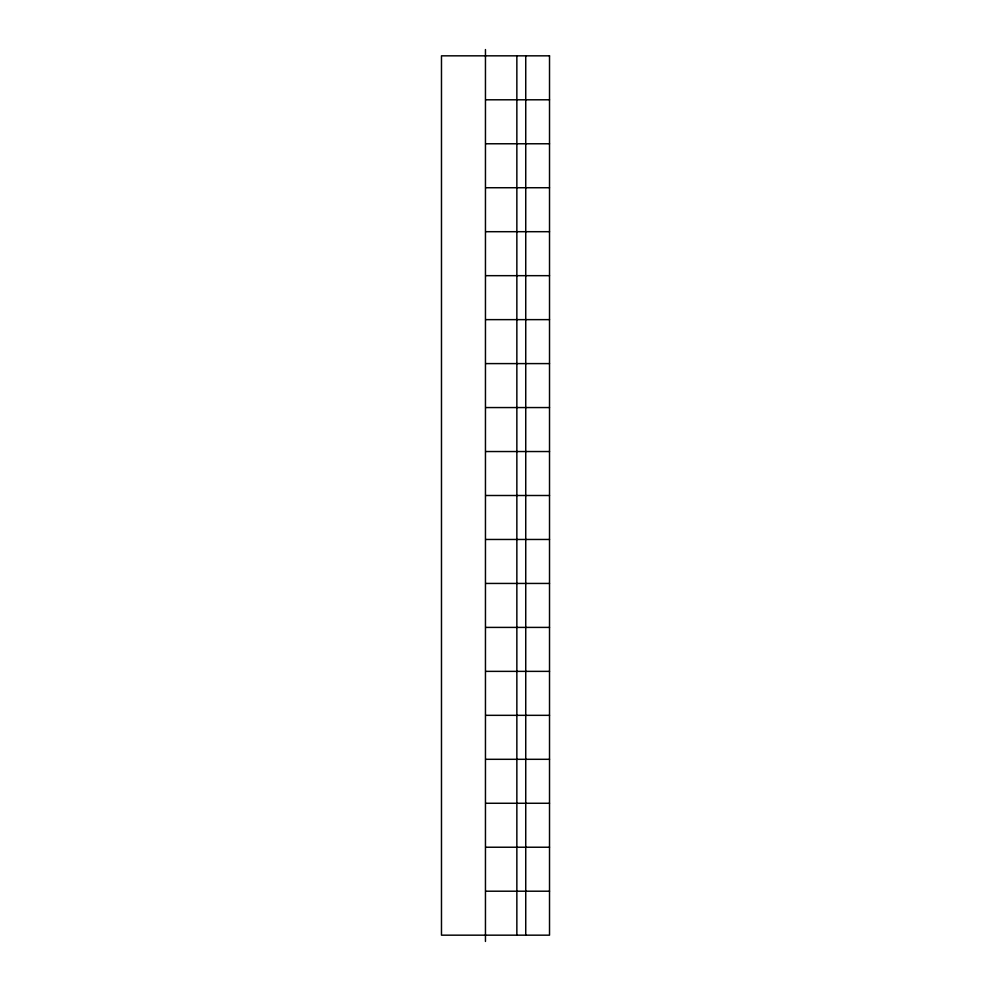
<?xml version="1.0" encoding="UTF-8"?>
<svg xmlns="http://www.w3.org/2000/svg" width="991" height="991" viewBox="0 0 991 991"><rect width="100%" height="100%" fill="white"/><g stroke="black" fill="none" stroke-linecap="round" stroke-linejoin="round"><path stroke-width="1.49" d="M485.763 99.794L549.522 99.794M485.763 143.769L549.522 143.769M485.763 187.733L549.522 187.733M485.763 231.696L549.522 231.696M485.763 275.671L549.522 275.671M485.763 319.635L549.522 319.635M485.763 363.598L549.522 363.598M485.763 407.561L549.522 407.561M485.763 451.537L549.522 451.537M485.763 495.5L549.522 495.5M485.763 539.463L549.522 539.463M485.763 583.439L549.522 583.439M485.763 627.402L549.522 627.402M485.763 671.365L549.522 671.365M485.763 715.329L549.522 715.329M485.763 759.304L549.522 759.304M485.763 803.267L549.522 803.267M485.763 847.231L549.522 847.231M485.763 891.206L549.522 891.206M525.738 55.83L525.738 935.17M516.856 55.83L516.856 935.17M485.454 49.55L485.454 941.45M549.522 55.83L441.478 55.83L441.478 935.17L549.522 935.17L549.522 55.83"/></g></svg>
